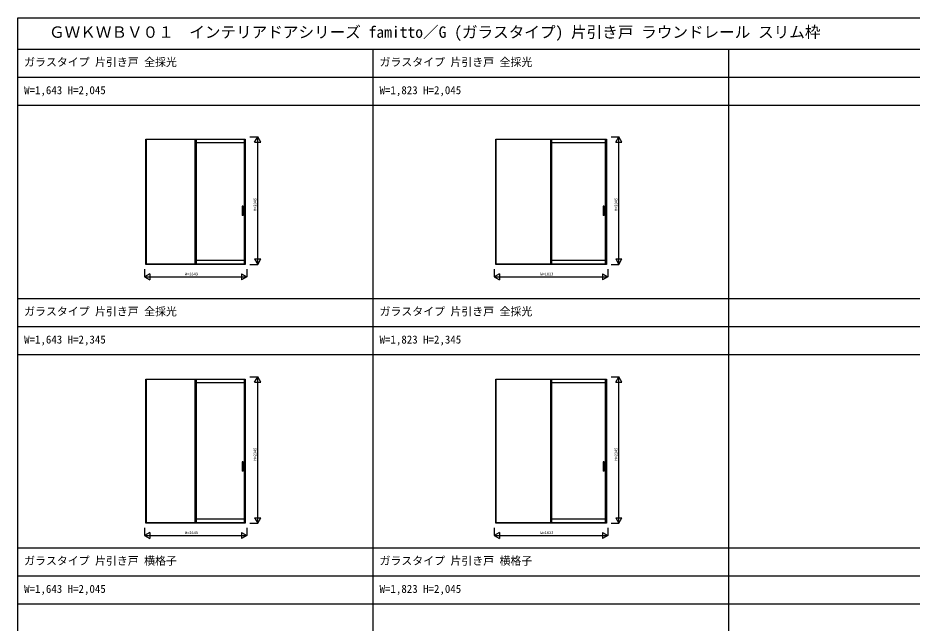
# Model space of a CAD drawing. Units: millimetres, scale not verified. Extents: x -14340 to 14341, y -10000 to 10000.
# Drawn here: x -14340 to 1, y 291 to 10000 of the extents above; entities that cross this region are included whole.
import ezdxf
from ezdxf.enums import TextEntityAlignment as Align

# ---------------------------------------------------------------- set-up
doc = ezdxf.new("R2010")
doc.units = ezdxf.units.MM
doc.header["$LTSCALE"] = 50
for name, color, linetype in [('0-0_0', 7, 'Continuous'), ('0-1_YKK_A1', 4, 'Continuous'), ('0-4_YKK_F1', 7, 'Continuous'), ('0-5_YKK_N1', 2, 'Continuous')]:
    doc.layers.add(name, color=color, linetype=linetype)
doc.styles.add('ＭＳ ゴシック', font='')
doc.styles.get('ＭＳ ゴシック').set_extended_font_data('MS Gothic')

msp = doc.modelspace()

# ---------------------------------------------------------------- linework, layer by layer
at = {"layer": '0-1_YKK_A1'}
for p, q in [((-12286.7, 8054.25), (-10692.7, 8054.25)), ((-12286.7, 6045.75), (-12286.7, 8054.25)), ((-12284.2, 8054.25), (-12284.2, 6045.75)), ((-12284.2, 8051.75), (-10695.2, 8051.75)), ((-11499.7, 8051.75), (-11499.7, 6053.75)), ((-11479.7, 8051.75), (-11479.7, 6053.75)), ((-10712.2, 8051.75), (-10712.2, 6053.75)), ((-10695.2, 8054.25), (-10695.2, 6045.75)), ((-10692.7, 8054.25), (-10692.7, 6045.75)), ((-6676.7, 8054.25), (-4902.7, 8054.25)), ((-6676.7, 6045.75), (-6676.7, 8054.25)), ((-6674.2, 8054.25), (-6674.2, 6045.75)), ((-6674.2, 8051.75), (-4905.2, 8051.75)), ((-5799.7, 8051.75), (-5799.7, 6053.75)), ((-5779.7, 8051.75), (-5779.7, 6053.75)), ((-4922.2, 8051.75), (-4922.2, 6053.75)), ((-4905.2, 8054.25), (-4905.2, 6045.75)), ((-4902.7, 8054.25), (-4902.7, 6045.75)), ((-11479.7, 8001.75), (-10712.2, 8001.75)), ((-5779.7, 8001.75), (-4922.2, 8001.75)), ((-10743.2, 6979.25), (-10743.2, 6828.25)), ((-10729.2, 6979.25), (-10743.2, 6979.25)), ((-10729.2, 6979.25), (-10729.2, 6828.25)), ((-4953.2, 6979.25), (-4953.2, 6828.25)), ((-4939.2, 6979.25), (-4953.2, 6979.25)), ((-4939.2, 6979.25), (-4939.2, 6828.25)), ((-10729.2, 6828.25), (-10743.2, 6828.25)), ((-4939.2, 6828.25), (-4953.2, 6828.25)), ((-10692.7, 6045.75), (-12286.7, 6045.75)), ((-10695.2, 6048.55), (-12284.2, 6048.55)), ((-11499.7, 6053.75), (-10695.2, 6053.75)), ((-11479.7, 6111.75), (-10712.2, 6111.75)), ((-4902.7, 6045.75), (-6676.7, 6045.75)), ((-4905.2, 6048.55), (-6674.2, 6048.55)), ((-5799.7, 6053.75), (-4905.2, 6053.75)), ((-5779.7, 6111.75), (-4922.2, 6111.75)), ((-12286.7, 4204.25), (-10692.7, 4204.25)), ((-12286.7, 1895.75), (-12286.7, 4204.25)), ((-12284.2, 4204.25), (-12284.2, 1895.75)), ((-12284.2, 4201.75), (-10695.2, 4201.75)), ((-11499.7, 4201.75), (-11499.7, 1903.75)), ((-11479.7, 4201.75), (-11479.7, 1903.75)), ((-10712.2, 4201.75), (-10712.2, 1903.75)), ((-10695.2, 4204.25), (-10695.2, 1895.75)), ((-10692.7, 4204.25), (-10692.7, 1895.75)), ((-6676.7, 4204.25), (-4902.7, 4204.25)), ((-6676.7, 1895.75), (-6676.7, 4204.25)), ((-6674.2, 4204.25), (-6674.2, 1895.75)), ((-6674.2, 4201.75), (-4905.2, 4201.75)), ((-5799.7, 4201.75), (-5799.7, 1903.75)), ((-5779.7, 4201.75), (-5779.7, 1903.75)), ((-4922.2, 4201.75), (-4922.2, 1903.75)), ((-4905.2, 4204.25), (-4905.2, 1895.75)), ((-4902.7, 4204.25), (-4902.7, 1895.75)), ((-11479.7, 4151.75), (-10712.2, 4151.75)), ((-5779.7, 4151.75), (-4922.2, 4151.75)), ((-10743.2, 2879.25), (-10743.2, 2728.25)), ((-10729.2, 2879.25), (-10743.2, 2879.25)), ((-10729.2, 2879.25), (-10729.2, 2728.25)), ((-4953.2, 2879.25), (-4953.2, 2728.25)), ((-4939.2, 2879.25), (-4953.2, 2879.25)), ((-4939.2, 2879.25), (-4939.2, 2728.25)), ((-10729.2, 2728.25), (-10743.2, 2728.25)), ((-4939.2, 2728.25), (-4953.2, 2728.25)), ((-10692.7, 1895.75), (-12286.7, 1895.75)), ((-10695.2, 1898.55), (-12284.2, 1898.55)), ((-11499.7, 1903.75), (-10695.2, 1903.75)), ((-11479.7, 1961.75), (-10712.2, 1961.75)), ((-4902.7, 1895.75), (-6676.7, 1895.75)), ((-4905.2, 1898.55), (-6674.2, 1898.55)), ((-5799.7, 1903.75), (-4905.2, 1903.75)), ((-5779.7, 1961.75), (-4922.2, 1961.75))]:
    msp.add_line(p, q, dxfattribs=at)
at = {"layer": '0-4_YKK_F1'}
for p, q in [((-14339.7, 10000), (14341.32, 10000)), ((-14339.7, -10000), (-14339.7, 10000)), ((-14339.7, 9500), (14160.3, 9500)), ((-8639.7, -10000), (-8639.7, 9500)), ((-2939.7, -10000), (-2939.7, 9500)), ((-14339.7, 9050), (14160.3, 9050)), ((-14339.7, 8600), (14160.3, 8600)), ((-14339.7, 5500), (14160.3, 5500)), ((-14339.7, 5050), (14160.3, 5050)), ((-14339.7, 4600), (14160.3, 4600)), ((-14339.7, 1500), (14160.3, 1500)), ((-14339.7, 1050), (14160.3, 1050)), ((-14339.7, 600), (14160.3, 600))]:
    msp.add_line(p, q, dxfattribs=at)
at = {"layer": '0-5_YKK_N1'}
for p, q in [((-10617.7, 8090.75), (-10492.7, 8090.75)), ((-10542.7, 8004.15), (-10492.7, 8090.75)), ((-10492.7, 6045.75), (-10492.7, 8090.75)), ((-4827.7, 8090.75), (-4702.7, 8090.75)), ((-4752.7, 8004.15), (-4702.7, 8090.75)), ((-4702.7, 6045.75), (-4702.7, 8090.75)), ((-10617.7, 6045.75), (-10492.7, 6045.75)), ((-10542.7, 6132.35), (-10442.7, 6132.35)), ((-4827.7, 6045.75), (-4702.7, 6045.75)), ((-4752.7, 6132.35), (-4652.7, 6132.35)), ((-12311.2, 5970.75), (-12311.2, 5845.75)), ((-12224.6, 5895.75), (-12311.2, 5845.75)), ((-12224.6, 5895.75), (-12224.6, 5795.75)), ((-10754.8, 5895.75), (-10754.8, 5795.75)), ((-10754.8, 5895.75), (-10668.2, 5845.75)), ((-10668.2, 5970.75), (-10668.2, 5845.75)), ((-6701.2, 5970.75), (-6701.2, 5845.75)), ((-6614.6, 5895.75), (-6701.2, 5845.75)), ((-6614.6, 5895.75), (-6614.6, 5795.75)), ((-4964.8, 5895.75), (-4964.8, 5795.75)), ((-4964.8, 5895.75), (-4878.2, 5845.75)), ((-4878.2, 5970.75), (-4878.2, 5845.75)), ((-12311.2, 5845.75), (-12224.6, 5795.75)), ((-12311.2, 5845.75), (-10668.2, 5845.75)), ((-10668.2, 5845.75), (-10754.8, 5795.75)), ((-6701.2, 5845.75), (-6614.6, 5795.75)), ((-6701.2, 5845.75), (-4878.2, 5845.75)), ((-4878.2, 5845.75), (-4964.8, 5795.75)), ((-10617.7, 4240.75), (-10492.7, 4240.75)), ((-10542.7, 4154.15), (-10492.7, 4240.75)), ((-10492.7, 1895.75), (-10492.7, 4240.75)), ((-4827.7, 4240.75), (-4702.7, 4240.75)), ((-4752.7, 4154.15), (-4702.7, 4240.75)), ((-4702.7, 1895.75), (-4702.7, 4240.75)), ((-10617.7, 1895.75), (-10492.7, 1895.75)), ((-10542.7, 1982.35), (-10442.7, 1982.35)), ((-4827.7, 1895.75), (-4702.7, 1895.75)), ((-4752.7, 1982.35), (-4652.7, 1982.35)), ((-12311.2, 1820.75), (-12311.2, 1695.75)), ((-12224.6, 1745.75), (-12311.2, 1695.75)), ((-12224.6, 1745.75), (-12224.6, 1645.75)), ((-10754.8, 1745.75), (-10754.8, 1645.75)), ((-10754.8, 1745.75), (-10668.2, 1695.75)), ((-10668.2, 1820.75), (-10668.2, 1695.75)), ((-6701.2, 1820.75), (-6701.2, 1695.75)), ((-6614.6, 1745.75), (-6701.2, 1695.75)), ((-6614.6, 1745.75), (-6614.6, 1645.75)), ((-4964.8, 1745.75), (-4964.8, 1645.75)), ((-4964.8, 1745.75), (-4878.2, 1695.75)), ((-4878.2, 1820.75), (-4878.2, 1695.75)), ((-12311.2, 1695.75), (-12224.6, 1645.75)), ((-12311.2, 1695.75), (-10668.2, 1695.75)), ((-10668.2, 1695.75), (-10754.8, 1645.75)), ((-6701.2, 1695.75), (-6614.6, 1645.75)), ((-6701.2, 1695.75), (-4878.2, 1695.75)), ((-4878.2, 1695.75), (-4964.8, 1645.75))]:
    msp.add_line(p, q, dxfattribs=at)
for points in [[(-10542.7, 8004.15), (-10442.7, 8004.15), (-10492.7, 8090.75)], [(-4752.7, 8004.15), (-4652.7, 8004.15), (-4702.7, 8090.75)], [(-10542.7, 6132.35), (-10492.7, 6045.75), (-10442.7, 6132.35)], [(-4752.7, 6132.35), (-4702.7, 6045.75), (-4652.7, 6132.35)], [(-10542.7, 4154.15), (-10442.7, 4154.15), (-10492.7, 4240.75)], [(-4752.7, 4154.15), (-4652.7, 4154.15), (-4702.7, 4240.75)], [(-10542.7, 1982.35), (-10492.7, 1895.75), (-10442.7, 1982.35)], [(-4752.7, 1982.35), (-4702.7, 1895.75), (-4652.7, 1982.35)]]:
    msp.add_lwpolyline(points, dxfattribs=at)

# ---------------------------------------------------------------- texts
at = {"layer": '0-0_0', "style": 'ＭＳ ゴシック'}
for s, height, p in [('ＧＷＫＷＢＶ０１  インテリアドアシリーズ famitto／G (ガラスタイプ) 片引き戸 ラウンドレール スリム枠', 183.3, (-13839.7, 9625)), ('ガラスタイプ 片引き戸 全採光', 128.3, (-14239.7, 9187.5)), ('ガラスタイプ 片引き戸 全採光', 128.3, (-8539.7, 9187.5)), ('W=1,643 H=2,045', 128.3, (-14239.7, 8737.5)), ('W=1,823 H=2,045', 128.3, (-8539.7, 8737.5)), ('ガラスタイプ 片引き戸 全採光', 128.3, (-14239.7, 5187.5)), ('ガラスタイプ 片引き戸 全採光', 128.3, (-8539.7, 5187.5)), ('W=1,643 H=2,345', 128.3, (-14239.7, 4737.5)), ('W=1,823 H=2,345', 128.3, (-8539.7, 4737.5)), ('ガラスタイプ 片引き戸 横格子', 128.3, (-14239.7, 1187.5)), ('ガラスタイプ 片引き戸 横格子', 128.3, (-8539.7, 1187.5)), ('W=1,643 H=2,045', 128.3, (-14239.7, 737.5)), ('W=1,823 H=2,045', 128.3, (-8539.7, 737.5))]:
    msp.add_text(s, height=height, dxfattribs=at).set_placement(p, align=Align.BOTTOM_LEFT)
at = {"layer": '0-5_YKK_N1', "style": 'ＭＳ ゴシック'}
for s, p in [('H=2045', (-10502.7, 6903.25)), ('H=2045', (-4712.7, 6903.25)), ('H=2345', (-10502.7, 2898.25)), ('H=2345', (-4712.7, 2898.25))]:
    msp.add_text(s, height=43.99, rotation=90, dxfattribs=at).set_placement(p, align=Align.BOTTOM_LEFT)
for s, p in [('W=1643', (-11659.7, 5855.75)), ('W=1823', (-5959.7, 5855.75)), ('W=1643', (-11659.7, 1705.75)), ('W=1823', (-5959.7, 1705.75))]:
    msp.add_text(s, height=43.99, dxfattribs=at).set_placement(p, align=Align.BOTTOM_LEFT)

doc.saveas('drawing.dxf')
